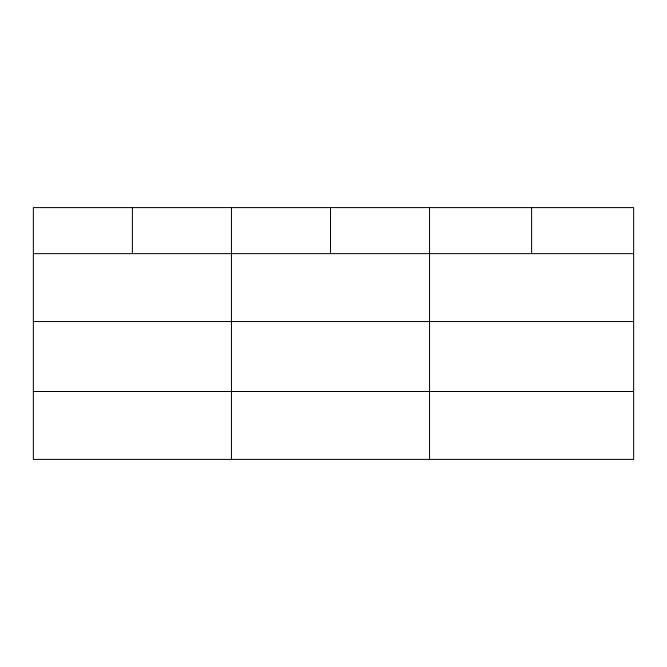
<?xml version="1.0" encoding="UTF-8"?>
<svg xmlns="http://www.w3.org/2000/svg" width="667" height="667" viewBox="0 0 667 667"><rect width="100%" height="100%" fill="white"/><g stroke="black" fill="none" stroke-linecap="round" stroke-linejoin="round"><path stroke-width="1" d="M633.65 321.544L633.65 207.595L33.35 207.595L33.35 459.405L633.65 459.405L633.65 321.544L33.35 321.544M33.35 253.635L633.65 253.635M33.35 391.504L633.65 391.504M531.599 207.595L531.599 253.635M429.548 207.595L429.548 459.405M330.498 207.595L330.498 253.635M231.449 207.595L231.449 459.405M132.4 207.595L132.4 253.635"/></g></svg>
